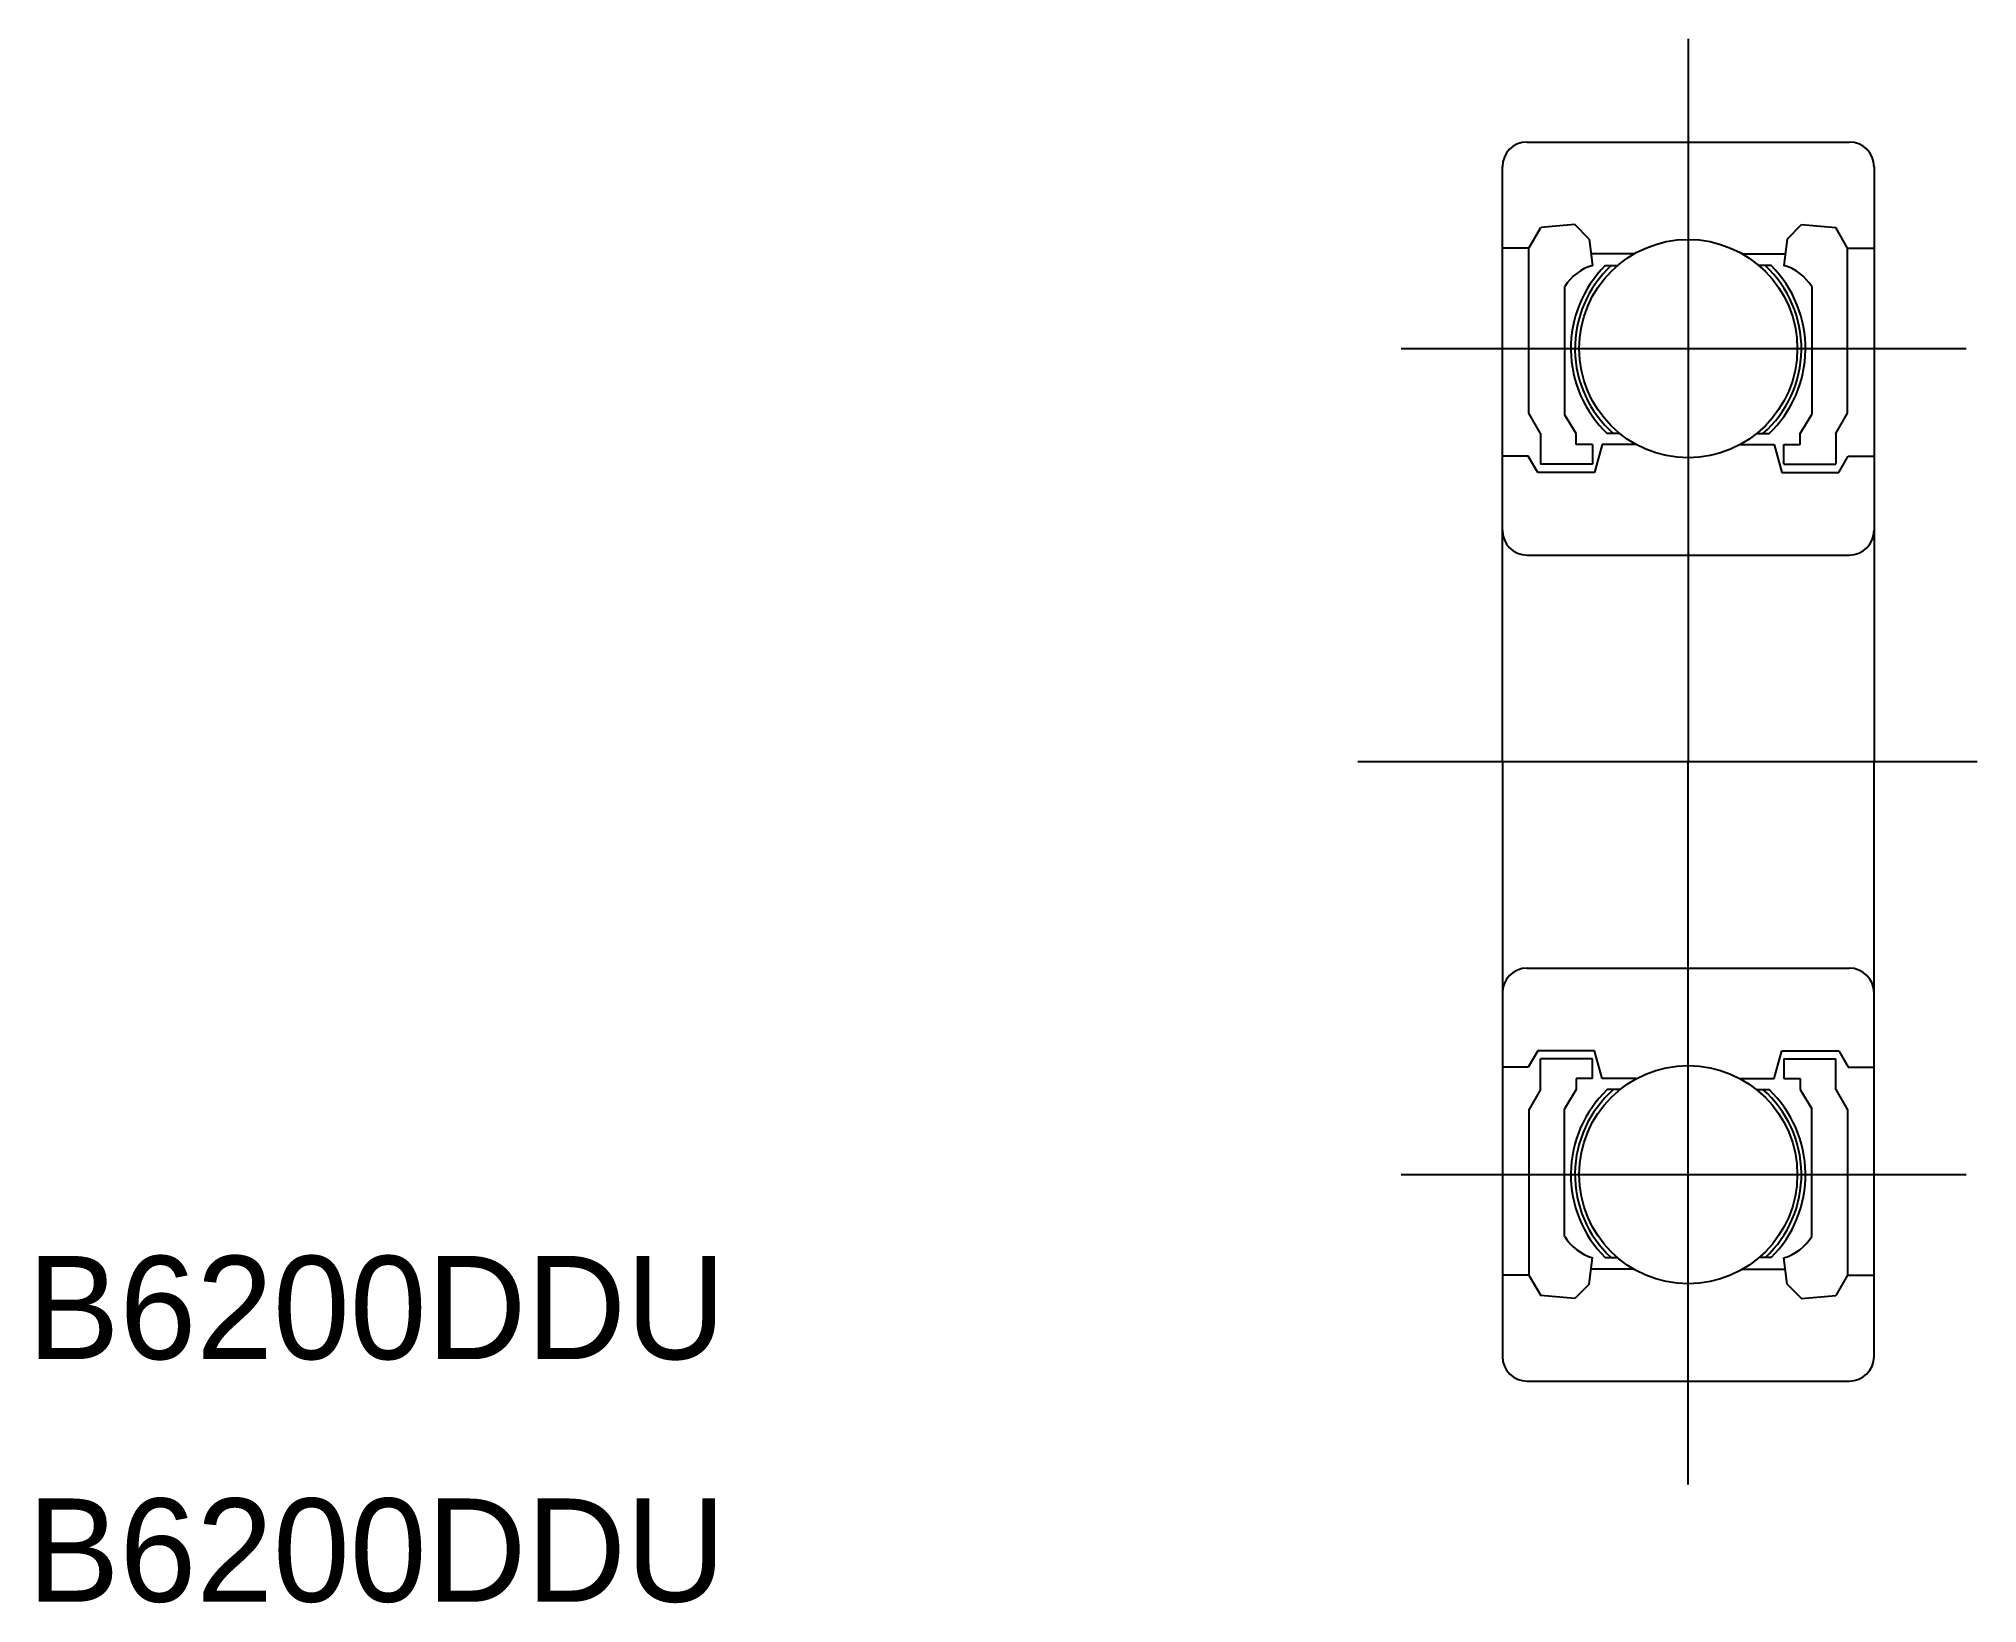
# Model space of a CAD drawing. Extents: x 716.9 to 763.8, y 605.8 to 643.7.
import ezdxf

# ---------------------------------------------------------------- set-up
doc = ezdxf.new("R2010")
doc.units = 0
doc.linetypes.add('CENTER', pattern=[50.8, 31.75, -6.35, 6.35, -6.35])
doc.layers.get('0').update_dxf_attribs({"linetype": 'CONTINUOUS'})
doc.layers.add('CENTER', color=1, linetype='CENTER')

# ---------------------------------------------------------------- blocks, each defined once
blk = doc.blocks.new('*U2')
at = {"color": 7, "linetype": 'CONTINUOUS'}
blk.add_text('B6200DDU', height=2.5, dxfattribs=at).set_placement((716.628, 611.724))
blk = doc.blocks.new('*U3')
at = {"color": 7, "linetype": 'CONTINUOUS'}
blk.add_text('B6200DDU', height=2.5, dxfattribs=at).set_placement((716.628, 605.851))

msp = doc.modelspace()

# ---------------------------------------------------------------- linework, layer by layer
at = {"color": 7, "linetype": 'CONTINUOUS'}
for p, q in [((752.95, 641.192), (760.75, 641.192)), ((752.35, 626.192), (752.35, 640.592)), ((761.35, 640.592), (761.35, 626.192)), ((752.993, 638.625), (753.278, 639.119)), ((754.103, 639.192), (753.278, 639.119)), ((754.455, 638.841), (754.103, 639.192)), ((759.245, 638.841), (759.597, 639.192)), ((759.597, 639.192), (760.422, 639.119)), ((760.707, 638.625), (760.422, 639.119)), ((752.993, 638.625), (752.35, 638.625)), ((752.993, 634.626), (752.993, 638.625)), ((754.455, 638.841), (754.536, 638.206)), ((759.245, 638.841), (759.164, 638.206)), ((760.707, 638.625), (761.35, 638.625)), ((760.707, 634.626), (760.707, 638.625)), ((755.535, 638.484), (754.5, 638.484)), ((758.165, 638.484), (759.2, 638.484)), ((753.858, 637.691), (753.858, 634.597)), ((759.842, 637.691), (759.842, 634.597)), ((753.274, 634.132), (752.993, 634.626)), ((754.14, 634.132), (753.858, 634.597)), ((759.56, 634.132), (759.842, 634.597)), ((760.426, 634.132), (760.707, 634.626)), ((753.274, 634.132), (753.274, 633.39)), ((754.14, 633.868), (754.14, 634.132)), ((754.536, 633.868), (754.14, 633.868)), ((754.536, 633.868), (754.536, 633.39)), ((754.768, 633.868), (754.578, 633.192)), ((758.932, 633.868), (759.121, 633.192)), ((759.164, 633.868), (759.56, 633.868)), ((759.164, 633.39), (759.164, 633.868)), ((759.56, 633.868), (759.56, 634.132)), ((760.426, 634.132), (760.426, 633.39)), ((752.976, 633.588), (752.35, 633.588)), ((753.205, 633.192), (752.976, 633.588)), ((754.536, 633.39), (753.274, 633.39)), ((759.164, 633.39), (760.426, 633.39)), ((760.495, 633.192), (760.724, 633.588)), ((760.724, 633.588), (761.35, 633.588)), ((754.578, 633.192), (753.205, 633.192)), ((759.121, 633.192), (760.495, 633.192)), ((752.35, 626.192), (752.35, 611.792)), ((761.35, 611.792), (761.35, 626.192)), ((752.976, 618.795), (752.35, 618.795)), ((753.205, 619.192), (752.976, 618.795)), ((754.578, 619.192), (753.205, 619.192)), ((754.536, 618.994), (753.274, 618.994)), ((753.274, 618.251), (753.274, 618.994)), ((754.536, 618.516), (754.536, 618.994)), ((754.768, 618.516), (754.578, 619.192)), ((758.932, 618.516), (759.121, 619.192)), ((759.121, 619.192), (760.495, 619.192)), ((759.164, 618.994), (759.164, 618.516)), ((759.164, 618.994), (760.426, 618.994)), ((760.426, 618.251), (760.426, 618.994)), ((760.495, 619.192), (760.724, 618.795)), ((760.724, 618.795), (761.35, 618.795)), ((754.536, 618.516), (754.14, 618.516)), ((754.14, 618.516), (754.14, 618.251)), ((759.164, 618.516), (759.56, 618.516)), ((759.56, 618.516), (759.56, 618.251)), ((753.274, 618.251), (752.993, 617.758)), ((754.14, 618.251), (753.858, 617.787)), ((759.56, 618.251), (759.842, 617.787)), ((760.426, 618.251), (760.707, 617.758)), ((752.993, 617.758), (752.993, 613.758)), ((753.858, 614.693), (753.858, 617.787)), ((759.842, 614.693), (759.842, 617.787)), ((760.707, 617.758), (760.707, 613.758)), ((754.455, 613.543), (754.536, 614.178)), ((759.245, 613.543), (759.164, 614.178)), ((752.993, 613.758), (752.35, 613.758)), ((752.993, 613.758), (753.278, 613.265)), ((755.535, 613.9), (754.5, 613.9)), ((758.165, 613.9), (759.2, 613.9)), ((760.707, 613.758), (760.422, 613.265)), ((760.707, 613.758), (761.35, 613.758)), ((754.103, 613.192), (753.278, 613.265)), ((754.455, 613.543), (754.103, 613.192)), ((759.245, 613.543), (759.597, 613.192)), ((759.597, 613.192), (760.422, 613.265)), ((752.95, 611.192), (760.75, 611.192))]:
    msp.add_line(p, q, dxfattribs=at)
for p, q in [((754.839, 638.2), (755.133, 638.2)), ((754.839, 638.2), (755.133, 638.2)), ((758.861, 638.2), (758.567, 638.2)), ((758.861, 638.2), (758.567, 638.2)), ((755.592, 633.868), (754.768, 633.868)), ((755.194, 634.132), (754.891, 634.132)), ((758.108, 633.868), (758.932, 633.868)), ((758.505, 634.132), (758.809, 634.132)), ((752.95, 631.192), (760.75, 631.192)), ((752.95, 621.192), (760.75, 621.192)), ((755.592, 618.516), (754.768, 618.516)), ((758.108, 618.516), (758.932, 618.516)), ((755.194, 618.251), (754.891, 618.251)), ((758.505, 618.251), (758.809, 618.251)), ((754.839, 614.183), (755.133, 614.183)), ((754.839, 614.183), (755.133, 614.183)), ((758.861, 614.183), (758.567, 614.183)), ((758.861, 614.183), (758.567, 614.183))]:
    msp.add_line(p, q)
for centre in [(756.85, 636.192), (756.85, 616.192)]:
    msp.add_circle(centre, 2.642, dxfattribs=at)
for centre, radius, start, end in [((752.95, 640.592), 0.6, 90, 180), ((760.75, 640.592), 0.6, 0, 90), ((754.87, 637.064), 1.19, 106.2645, 148.2193), ((756.85, 636.192), 2.842, 135.0413, 226.4324), ((756.85, 636.192), 2.742, 132.9151, 228.6756), ((756.85, 636.192), 2.742, 311.3244, 47.0849), ((756.85, 636.192), 2.842, 313.5676, 44.9587), ((758.83, 637.064), 1.19, 31.7807, 73.7355), ((752.95, 631.792), 0.6, 180, 270), ((760.75, 631.792), 0.6, 270, 0), ((752.95, 620.592), 0.6, 90, 180), ((760.75, 620.592), 0.6, 0, 90), ((756.85, 616.192), 2.842, 133.5676, 224.9587), ((756.85, 616.192), 2.742, 131.3244, 227.0849), ((756.85, 616.192), 2.742, 312.9151, 48.6756), ((756.85, 616.192), 2.842, 315.0413, 46.4324), ((754.87, 615.32), 1.19, 211.7807, 253.7355), ((758.83, 615.32), 1.19, 286.2645, 328.2193), ((752.95, 611.792), 0.6, 180, 270), ((760.75, 611.792), 0.6, 270, 0)]:
    msp.add_arc(centre, radius, start, end, dxfattribs=at)
at = {"layer": 'CENTER', "color": 1, "linetype": 'CENTER'}
for p, q in [((756.85, 643.692), (756.85, 626.192)), ((749.897, 636.192), (763.58, 636.192)), ((748.85, 626.192), (763.85, 626.192)), ((756.85, 608.692), (756.85, 626.192)), ((749.897, 616.192), (763.58, 616.192))]:
    msp.add_line(p, q, dxfattribs=at)

# ---------------------------------------------------------------- block references
at = {"color": 7, "linetype": 'CONTINUOUS'}
for name in ['*U2', '*U3']:
    msp.add_blockref(name, (0, 0), dxfattribs=at)

doc.saveas('drawing.dxf')
